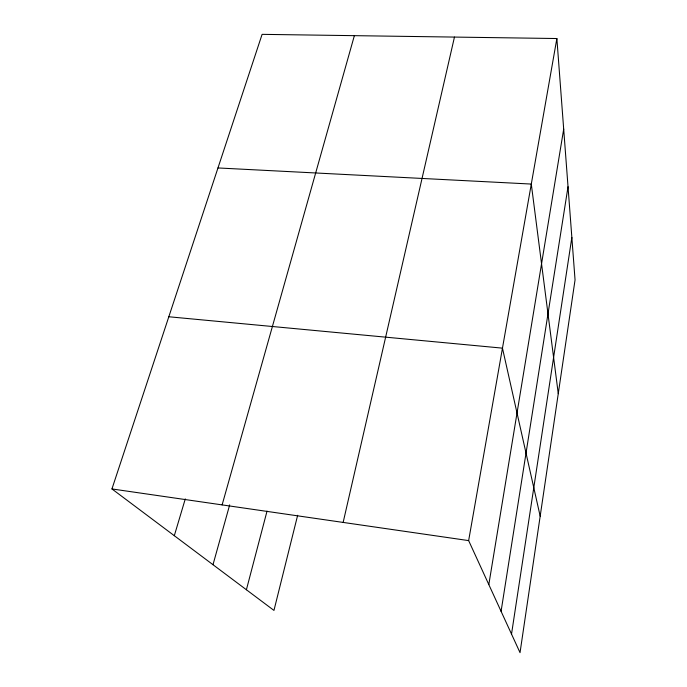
<?xml version="1.0" encoding="UTF-8"?>
<svg xmlns="http://www.w3.org/2000/svg" width="687" height="687" viewBox="0 0 687 687"><rect width="100%" height="100%" fill="white"/><g stroke="black" fill="none" stroke-linecap="round" stroke-linejoin="round"><path stroke-width="1.03" d="M511.523 634.092L571.85 237.436M501.081 611.327L568.029 186.735M488.818 584.585L563.692 129.104M556.865 38.532L575.053 279.918L520.033 652.65L468.646 540.6L556.865 38.532L262.099 34.35L111.947 488.938L273.958 610.417L297.651 515.276M343.148 522.429L454.459 37.081M246.401 589.755L267.037 511.094M212.996 564.705L229.673 504.885M222.124 504.893L354.372 35.655M174.309 535.705L185.284 498.899M217.968 167.946L531.291 184.064L558.265 393.677M168.813 316.759L502.463 348.146L540.18 516.177M111.947 488.938L468.646 540.6"/></g></svg>
